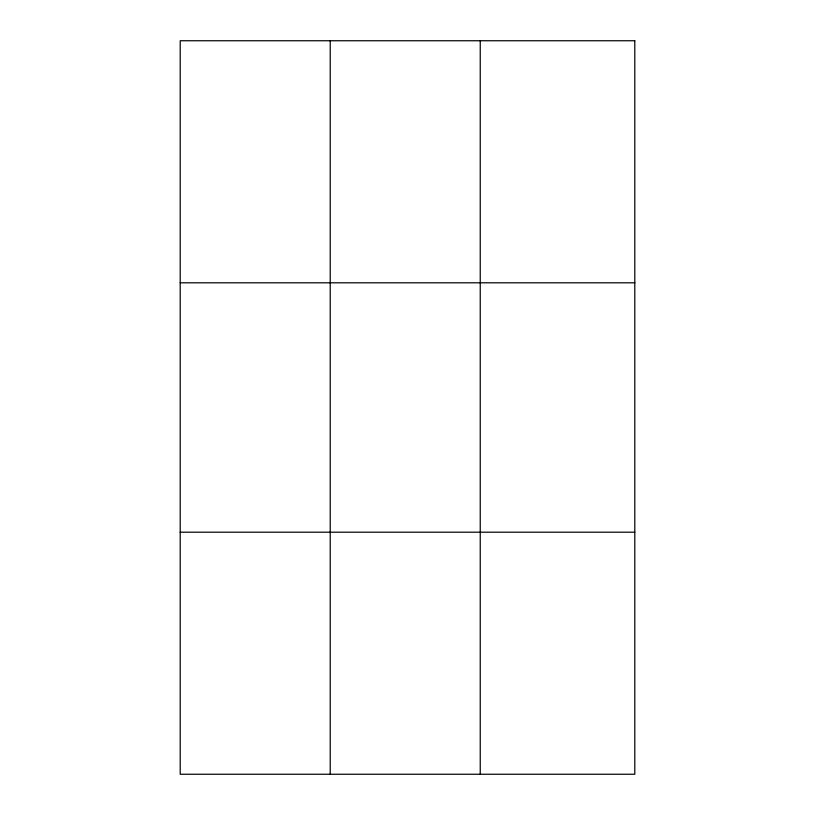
<?xml version="1.0" encoding="UTF-8"?>
<svg xmlns="http://www.w3.org/2000/svg" width="815" height="815" viewBox="0 0 815 815"><rect width="100%" height="100%" fill="white"/><g stroke="black" fill="none" stroke-linecap="round" stroke-linejoin="round"><path stroke-width="1.22" d="M330.218 40.75L330.218 774.25M480.239 40.75L480.239 774.25M180.207 282.805L634.793 282.805M180.207 532.195L634.793 532.195M634.793 40.75L634.793 774.25L180.207 774.25L180.207 40.75L634.793 40.75"/></g></svg>
